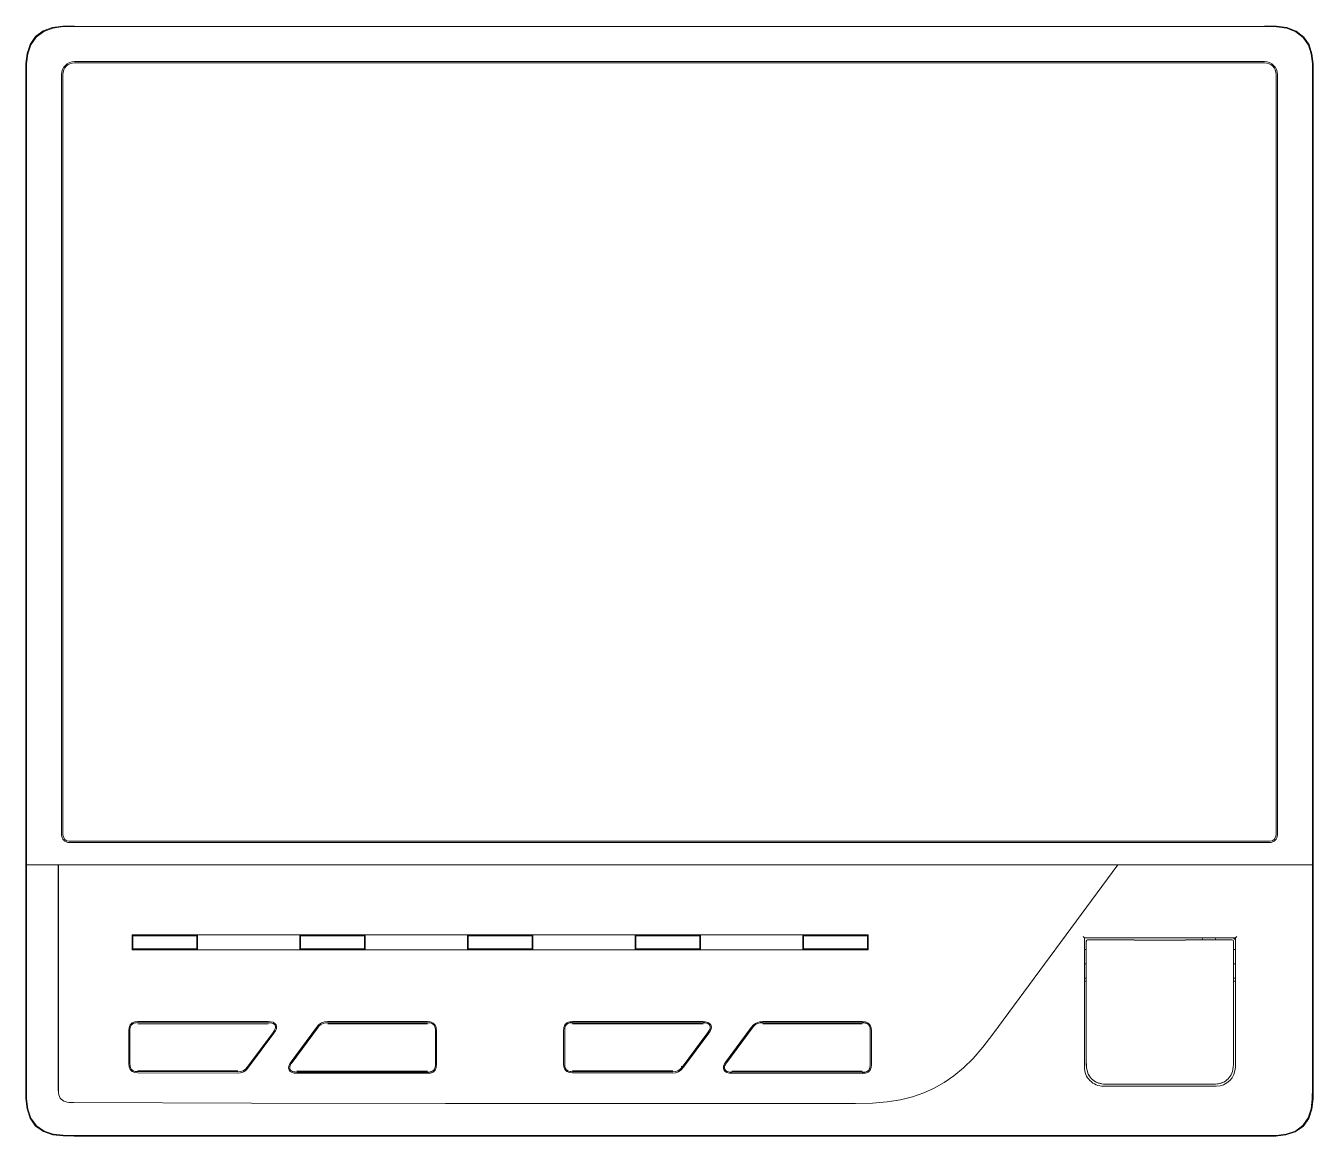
# Model space of a CAD drawing. Header units: millimetres. Extents: x 0 to 140, y -17 to 195.
# Drawn here: x 79.85 to 101.75, y 158.54 to 177.43 of the extents above; entities that cross this region are included whole.
import ezdxf

# ---------------------------------------------------------------- set-up
doc = ezdxf.new("R2010")
doc.units = ezdxf.units.MM

msp = doc.modelspace()

# ---------------------------------------------------------------- linework, layer by layer
at = {"color": 0, "linetype": 'ByBlock', "lineweight": 15}
for p, q in [((79.92, 177.114), (80.012, 177.246)), ((79.93, 177.109), (80.021, 177.239)), ((80.012, 177.246), (80.143, 177.343)), ((80.021, 177.239), (80.151, 177.333)), ((80.143, 177.343), (80.3, 177.401)), ((80.151, 177.333), (80.307, 177.391)), ((80.3, 177.401), (80.475, 177.426)), ((80.307, 177.391), (80.479, 177.416)), ((80.475, 177.426), (80.669, 177.431)), ((80.479, 177.416), (80.669, 177.42)), ((100.929, 177.42), (80.669, 177.42)), ((100.929, 177.431), (101.126, 177.426)), ((100.929, 177.42), (101.126, 177.415)), ((101.126, 177.426), (101.303, 177.4)), ((101.126, 177.415), (101.301, 177.388)), ((101.301, 177.388), (101.456, 177.329)), ((101.303, 177.4), (101.462, 177.338)), ((101.456, 177.329), (101.584, 177.232)), ((101.462, 177.338), (101.593, 177.239)), ((101.593, 177.239), (101.682, 177.106)), ((79.869, 176.959), (79.92, 177.114)), ((79.879, 176.955), (79.93, 177.109)), ((101.584, 177.232), (101.672, 177.102)), ((101.672, 177.102), (101.72, 176.951)), ((101.682, 177.106), (101.731, 176.952)), ((79.848, 176.791), (79.869, 176.959)), ((79.86, 176.789), (79.879, 176.955)), ((100.925, 176.821), (80.673, 176.821)), ((80.673, 176.799), (100.925, 176.799)), ((101.72, 176.951), (101.738, 176.787)), ((101.731, 176.952), (101.75, 176.786)), ((79.845, 176.607), (79.848, 176.791)), ((79.845, 176.607), (79.845, 163.156)), ((79.857, 176.607), (79.86, 176.789)), ((79.857, 176.607), (79.857, 163.156)), ((80.455, 176.603), (80.455, 163.668)), ((80.477, 163.668), (80.477, 176.603)), ((101.121, 176.603), (101.121, 163.668)), ((101.143, 163.668), (101.143, 176.603)), ((101.738, 176.787), (101.742, 176.607)), ((101.742, 163.156), (101.742, 176.607)), ((101.75, 176.786), (101.753, 176.607)), ((101.753, 163.156), (101.753, 176.607)), ((101.012, 163.559), (80.586, 163.559)), ((80.586, 163.538), (101.012, 163.538)), ((79.845, 159.367), (79.846, 163.159)), ((101.753, 163.156), (79.845, 163.156)), ((79.846, 163.159), (101.741, 163.156)), ((79.857, 163.159), (79.856, 159.367)), ((98.426, 163.157), (96.298, 160.275)), ((101.741, 159.365), (101.741, 163.156)), ((101.752, 163.156), (101.752, 159.365)), ((81.656, 161.969), (81.656, 161.711)), ((94.177, 161.967), (81.656, 161.969)), ((81.667, 161.731), (81.667, 161.969)), ((82.755, 161.949), (81.667, 161.949)), ((82.755, 161.731), (82.755, 161.949)), ((82.766, 161.711), (82.766, 161.969)), ((84.508, 161.969), (84.508, 161.711)), ((84.519, 161.949), (84.519, 161.731)), ((85.608, 161.949), (84.519, 161.949)), ((85.608, 161.731), (85.608, 161.949)), ((85.619, 161.711), (85.619, 161.968)), ((87.361, 161.968), (87.361, 161.711)), ((87.372, 161.948), (87.372, 161.731)), ((88.461, 161.948), (87.372, 161.948)), ((88.461, 161.731), (88.461, 161.948)), ((88.472, 161.711), (88.472, 161.968)), ((90.214, 161.968), (90.214, 161.71)), ((90.225, 161.948), (90.224, 161.73)), ((91.313, 161.948), (90.225, 161.948)), ((91.313, 161.73), (91.313, 161.948)), ((91.324, 161.71), (91.324, 161.968)), ((93.066, 161.968), (93.066, 161.71)), ((93.077, 161.948), (93.077, 161.73)), ((94.166, 161.948), (93.077, 161.948)), ((94.166, 161.73), (94.166, 161.967)), ((94.177, 161.71), (94.177, 161.967)), ((97.858, 161.917), (97.837, 161.939)), ((97.858, 159.718), (97.858, 161.917)), ((97.858, 161.917), (100.428, 161.917)), ((99.86, 161.884), (99.868, 161.917)), ((100.085, 161.89), (100.093, 161.909)), ((100.093, 161.909), (100.098, 161.917)), ((100.383, 161.917), (100.406, 161.902)), ((100.406, 161.902), (100.428, 161.884)), ((100.428, 161.917), (100.45, 161.939)), ((100.428, 161.917), (100.428, 159.718)), ((82.766, 161.711), (81.656, 161.711)), ((81.667, 161.731), (82.766, 161.731)), ((82.766, 161.711), (84.508, 161.711)), ((84.508, 161.731), (85.619, 161.731)), ((84.508, 161.711), (91.324, 161.71)), ((87.361, 161.731), (88.472, 161.731)), ((90.214, 161.73), (91.324, 161.73)), ((91.324, 161.71), (93.066, 161.71)), ((93.066, 161.73), (94.166, 161.73)), ((94.177, 161.71), (93.066, 161.71)), ((97.858, 161.715), (97.891, 161.715)), ((97.891, 159.809), (97.891, 161.862)), ((98.702, 161.884), (97.913, 161.884)), ((98.704, 161.884), (98.702, 161.884)), ((98.706, 161.882), (98.704, 161.884)), ((98.708, 161.879), (98.706, 161.882)), ((99.579, 161.879), (98.708, 161.879)), ((99.581, 161.882), (99.579, 161.879)), ((99.582, 161.883), (99.581, 161.882)), ((99.584, 161.884), (99.582, 161.883)), ((100.374, 161.884), (99.584, 161.884)), ((100.083, 161.884), (100.085, 161.89)), ((100.395, 159.809), (100.395, 161.862)), ((100.395, 161.715), (100.428, 161.715)), ((97.858, 161.476), (97.891, 161.476)), ((100.395, 161.476), (100.428, 161.476)), ((97.891, 161.232), (97.858, 161.232)), ((97.891, 161.177), (97.858, 161.177)), ((100.428, 161.231), (100.395, 161.231)), ((100.428, 161.177), (100.395, 161.177)), ((81.599, 160.336), (81.603, 160.39)), ((81.603, 160.39), (81.621, 160.435)), ((81.618, 160.362), (81.621, 160.383)), ((81.621, 160.435), (81.655, 160.469)), ((81.621, 160.383), (81.626, 160.402)), ((81.626, 160.402), (81.632, 160.418)), ((81.632, 160.418), (81.64, 160.431)), ((81.64, 160.431), (81.649, 160.441)), ((81.649, 160.441), (81.66, 160.45)), ((81.655, 160.469), (81.7, 160.486)), ((81.66, 160.45), (81.673, 160.458)), ((81.673, 160.458), (81.688, 160.464)), ((81.688, 160.464), (81.707, 160.469)), ((81.7, 160.486), (81.753, 160.49)), ((81.707, 160.469), (81.728, 160.472)), ((81.728, 160.472), (81.753, 160.473)), ((81.753, 160.491), (83.97, 160.491)), ((81.753, 160.473), (83.97, 160.472)), ((83.97, 160.452), (81.753, 160.453)), ((83.97, 160.49), (84.014, 160.488)), ((83.97, 160.472), (84.002, 160.472)), ((84.002, 160.472), (84.031, 160.467)), ((84.014, 160.488), (84.053, 160.479)), ((84.031, 160.467), (84.055, 160.458)), ((84.053, 160.479), (84.084, 160.461)), ((84.055, 160.458), (84.074, 160.445)), ((84.074, 160.445), (84.087, 160.428)), ((84.084, 160.461), (84.104, 160.436)), ((84.093, 160.384), (84.085, 160.359)), ((84.087, 160.428), (84.093, 160.407)), ((84.093, 160.407), (84.093, 160.384)), ((84.109, 160.369), (84.093, 160.332)), ((84.104, 160.436), (84.112, 160.405)), ((84.112, 160.405), (84.109, 160.369)), ((84.361, 159.808), (84.793, 160.393)), ((84.807, 160.382), (84.376, 159.797)), ((84.793, 160.392), (84.829, 160.435)), ((84.807, 160.382), (84.834, 160.414)), ((84.829, 160.435), (84.876, 160.468)), ((84.834, 160.414), (84.866, 160.442)), ((84.866, 160.442), (84.904, 160.461)), ((84.876, 160.468), (84.93, 160.485)), ((84.904, 160.461), (84.945, 160.47)), ((84.93, 160.485), (84.987, 160.49)), ((84.945, 160.47), (84.987, 160.472)), ((84.987, 160.491), (86.681, 160.491)), ((84.987, 160.472), (86.681, 160.472)), ((86.681, 160.452), (84.987, 160.452)), ((86.681, 160.49), (86.734, 160.485)), ((86.681, 160.472), (86.705, 160.471)), ((86.705, 160.471), (86.727, 160.468)), ((86.727, 160.468), (86.746, 160.463)), ((86.734, 160.485), (86.78, 160.467)), ((86.746, 160.463), (86.761, 160.457)), ((86.761, 160.457), (86.774, 160.449)), ((86.774, 160.449), (86.785, 160.44)), ((86.78, 160.467), (86.813, 160.433)), ((86.785, 160.44), (86.794, 160.429)), ((86.794, 160.429), (86.802, 160.416)), ((86.802, 160.416), (86.808, 160.401)), ((86.808, 160.401), (86.813, 160.382)), ((86.813, 160.433), (86.831, 160.388)), ((86.813, 160.382), (86.815, 160.361)), ((86.831, 160.388), (86.835, 160.336)), ((88.997, 160.336), (89.001, 160.389)), ((89.001, 160.389), (89.02, 160.434)), ((89.017, 160.361), (89.02, 160.382)), ((89.02, 160.434), (89.054, 160.468)), ((89.02, 160.382), (89.024, 160.401)), ((89.024, 160.401), (89.031, 160.417)), ((89.031, 160.417), (89.038, 160.43)), ((89.038, 160.43), (89.048, 160.44)), ((89.048, 160.44), (89.058, 160.449)), ((89.054, 160.468), (89.099, 160.485)), ((89.058, 160.449), (89.071, 160.457)), ((89.071, 160.457), (89.087, 160.463)), ((89.087, 160.463), (89.105, 160.468)), ((89.099, 160.485), (89.151, 160.489)), ((89.105, 160.468), (89.127, 160.471)), ((89.127, 160.471), (89.151, 160.472)), ((89.151, 160.49), (91.369, 160.49)), ((89.151, 160.472), (91.369, 160.472)), ((91.369, 160.452), (89.151, 160.452)), ((91.369, 160.489), (91.412, 160.487)), ((91.369, 160.472), (91.4, 160.471)), ((91.4, 160.471), (91.429, 160.467)), ((91.412, 160.487), (91.452, 160.478)), ((91.429, 160.467), (91.454, 160.458)), ((91.452, 160.478), (91.482, 160.46)), ((91.454, 160.458), (91.473, 160.444)), ((91.473, 160.444), (91.486, 160.427)), ((91.482, 160.46), (91.502, 160.435)), ((91.491, 160.383), (91.484, 160.358)), ((91.486, 160.427), (91.492, 160.406)), ((91.492, 160.406), (91.491, 160.383)), ((91.507, 160.368), (91.491, 160.331)), ((91.502, 160.435), (91.511, 160.404)), ((91.511, 160.404), (91.507, 160.368)), ((91.759, 159.807), (92.191, 160.392)), ((92.206, 160.381), (91.775, 159.796)), ((92.191, 160.391), (92.228, 160.434)), ((92.206, 160.381), (92.233, 160.413)), ((92.228, 160.434), (92.274, 160.467)), ((92.233, 160.413), (92.265, 160.441)), ((92.265, 160.441), (92.302, 160.46)), ((92.274, 160.467), (92.329, 160.485)), ((92.302, 160.46), (92.343, 160.469)), ((92.329, 160.485), (92.386, 160.489)), ((92.343, 160.469), (92.386, 160.471)), ((92.386, 160.49), (94.08, 160.49)), ((92.386, 160.471), (94.08, 160.471)), ((94.08, 160.451), (92.386, 160.451)), ((94.08, 160.489), (94.133, 160.485)), ((94.08, 160.471), (94.104, 160.47)), ((94.104, 160.47), (94.126, 160.467)), ((94.126, 160.467), (94.144, 160.463)), ((94.133, 160.485), (94.179, 160.466)), ((94.144, 160.463), (94.16, 160.456)), ((94.16, 160.456), (94.173, 160.448)), ((94.173, 160.448), (94.184, 160.439)), ((94.179, 160.466), (94.212, 160.432)), ((94.184, 160.439), (94.193, 160.429)), ((94.193, 160.429), (94.2, 160.416)), ((94.2, 160.416), (94.207, 160.4)), ((94.207, 160.4), (94.211, 160.382)), ((94.211, 160.382), (94.214, 160.36)), ((94.212, 160.432), (94.23, 160.387)), ((94.23, 160.387), (94.234, 160.335)), ((81.599, 159.775), (81.599, 160.337)), ((81.617, 160.337), (81.618, 160.362)), ((81.617, 160.337), (81.618, 159.775)), ((84.053, 160.308), (83.615, 159.716)), ((84.068, 160.296), (83.638, 159.714)), ((84.071, 160.333), (84.053, 160.308)), ((84.093, 160.332), (84.068, 160.296)), ((84.085, 160.359), (84.071, 160.333)), ((86.815, 160.361), (86.816, 160.337)), ((86.816, 160.337), (86.816, 159.765)), ((86.835, 160.337), (86.835, 159.765)), ((88.997, 159.774), (88.997, 160.336)), ((89.016, 160.336), (89.017, 160.361)), ((89.016, 160.336), (89.016, 159.774)), ((91.452, 160.307), (91.014, 159.715)), ((91.467, 160.296), (91.036, 159.713)), ((91.47, 160.332), (91.452, 160.307)), ((91.491, 160.331), (91.467, 160.295)), ((91.484, 160.358), (91.47, 160.332)), ((94.214, 160.36), (94.215, 160.336)), ((94.215, 160.336), (94.214, 159.764)), ((94.234, 160.336), (94.234, 159.764)), ((96.298, 160.275), (96.13, 160.055)), ((96.13, 160.055), (95.966, 159.866)), ((81.602, 159.722), (81.599, 159.774)), ((81.62, 159.677), (81.602, 159.722)), ((81.619, 159.75), (81.618, 159.775)), ((81.622, 159.729), (81.619, 159.75)), ((81.626, 159.711), (81.622, 159.729)), ((81.632, 159.695), (81.626, 159.711)), ((83.583, 159.682), (83.615, 159.716)), ((83.638, 159.714), (83.601, 159.67)), ((84.317, 159.7), (84.32, 159.735)), ((84.32, 159.735), (84.336, 159.772)), ((84.336, 159.772), (84.361, 159.808)), ((84.336, 159.702), (84.337, 159.722)), ((84.337, 159.722), (84.344, 159.743)), ((84.344, 159.743), (84.35, 159.757)), ((84.35, 159.757), (84.358, 159.77)), ((84.358, 159.77), (84.367, 159.783)), ((84.367, 159.783), (84.376, 159.797)), ((86.812, 159.719), (86.807, 159.701)), ((86.815, 159.741), (86.812, 159.719)), ((86.831, 159.711), (86.812, 159.666)), ((86.816, 159.765), (86.815, 159.741)), ((86.835, 159.765), (86.831, 159.711)), ((89.001, 159.721), (88.997, 159.774)), ((89.019, 159.676), (89.001, 159.721)), ((89.017, 159.75), (89.016, 159.774)), ((89.02, 159.728), (89.017, 159.75)), ((89.025, 159.71), (89.02, 159.728)), ((89.031, 159.694), (89.025, 159.71)), ((90.982, 159.681), (91.014, 159.715)), ((90.999, 159.725), (91.006, 159.734)), ((91.036, 159.713), (90.999, 159.669)), ((91.007, 159.719), (91.014, 159.729)), ((91.715, 159.699), (91.719, 159.734)), ((91.719, 159.734), (91.735, 159.771)), ((91.735, 159.771), (91.759, 159.807)), ((91.735, 159.701), (91.736, 159.721)), ((91.736, 159.721), (91.742, 159.743)), ((91.742, 159.743), (91.749, 159.756)), ((91.749, 159.756), (91.756, 159.769)), ((91.756, 159.769), (91.765, 159.782)), ((91.765, 159.782), (91.775, 159.796)), ((94.21, 159.718), (94.206, 159.7)), ((94.213, 159.74), (94.21, 159.718)), ((94.229, 159.71), (94.211, 159.665)), ((94.214, 159.764), (94.213, 159.74)), ((94.234, 159.764), (94.229, 159.71)), ((95.966, 159.866), (95.803, 159.706)), ((97.891, 159.809), (97.892, 159.76)), ((97.891, 159.809), (97.891, 159.76)), ((97.891, 159.76), (97.895, 159.716)), ((97.892, 159.76), (97.895, 159.716)), ((97.895, 159.716), (97.901, 159.677)), ((97.895, 159.716), (97.901, 159.677)), ((100.391, 159.716), (100.385, 159.677)), ((100.394, 159.76), (100.391, 159.716)), ((100.395, 159.809), (100.394, 159.76)), ((81.654, 159.643), (81.62, 159.677)), ((81.64, 159.682), (81.632, 159.695)), ((81.649, 159.672), (81.64, 159.682)), ((81.66, 159.663), (81.649, 159.672)), ((81.699, 159.625), (81.654, 159.643)), ((81.672, 159.655), (81.66, 159.663)), ((81.688, 159.648), (81.672, 159.655)), ((81.707, 159.644), (81.688, 159.648)), ((81.752, 159.62), (81.699, 159.625)), ((81.728, 159.641), (81.707, 159.644)), ((81.752, 159.64), (81.728, 159.641)), ((81.752, 159.657), (83.455, 159.653)), ((81.752, 159.647), (83.455, 159.643)), ((83.455, 159.635), (81.752, 159.64)), ((83.443, 159.615), (81.752, 159.62)), ((83.5, 159.62), (83.443, 159.616)), ((83.455, 159.635), (83.501, 159.64)), ((83.554, 159.637), (83.5, 159.62)), ((83.501, 159.64), (83.545, 159.656)), ((83.545, 159.656), (83.583, 159.682)), ((83.601, 159.67), (83.554, 159.637)), ((84.325, 159.669), (84.317, 159.7)), ((84.345, 159.643), (84.325, 159.669)), ((84.34, 159.683), (84.336, 159.702)), ((84.35, 159.666), (84.34, 159.683)), ((84.376, 159.625), (84.345, 159.643)), ((84.365, 159.653), (84.35, 159.666)), ((84.384, 159.643), (84.365, 159.653)), ((84.415, 159.616), (84.376, 159.625)), ((84.406, 159.637), (84.384, 159.643)), ((84.431, 159.634), (84.406, 159.637)), ((84.459, 159.614), (84.415, 159.616)), ((84.459, 159.633), (84.431, 159.634)), ((84.459, 159.651), (86.681, 159.648)), ((84.459, 159.641), (86.681, 159.638)), ((86.681, 159.631), (84.459, 159.633)), ((86.681, 159.611), (84.459, 159.613)), ((86.705, 159.631), (86.681, 159.631)), ((86.733, 159.615), (86.681, 159.612)), ((86.727, 159.634), (86.705, 159.631)), ((86.745, 159.639), (86.727, 159.634)), ((86.778, 159.633), (86.733, 159.615)), ((86.76, 159.645), (86.745, 159.639)), ((86.773, 159.653), (86.76, 159.645)), ((86.784, 159.662), (86.773, 159.653)), ((86.812, 159.666), (86.778, 159.633)), ((86.793, 159.672), (86.784, 159.662)), ((86.801, 159.685), (86.793, 159.672)), ((86.807, 159.701), (86.801, 159.685)), ((89.052, 159.642), (89.019, 159.676)), ((89.039, 159.682), (89.031, 159.694)), ((89.048, 159.671), (89.039, 159.682)), ((89.058, 159.662), (89.048, 159.671)), ((89.098, 159.624), (89.052, 159.642)), ((89.071, 159.654), (89.058, 159.662)), ((89.087, 159.648), (89.071, 159.654)), ((89.105, 159.643), (89.087, 159.648)), ((89.151, 159.619), (89.098, 159.624)), ((89.127, 159.64), (89.105, 159.643)), ((89.151, 159.639), (89.127, 159.64)), ((89.151, 159.657), (90.854, 159.652)), ((89.151, 159.646), (90.854, 159.642)), ((90.854, 159.634), (89.151, 159.639)), ((90.842, 159.615), (89.151, 159.619)), ((90.899, 159.619), (90.842, 159.615)), ((90.854, 159.634), (90.9, 159.64)), ((90.953, 159.636), (90.899, 159.619)), ((90.9, 159.64), (90.943, 159.656)), ((90.943, 159.656), (90.982, 159.681)), ((90.999, 159.669), (90.953, 159.636)), ((91.724, 159.668), (91.715, 159.699)), ((91.744, 159.642), (91.724, 159.668)), ((91.739, 159.682), (91.735, 159.701)), ((91.749, 159.665), (91.739, 159.682)), ((91.774, 159.624), (91.744, 159.642)), ((91.764, 159.652), (91.749, 159.665)), ((91.782, 159.642), (91.764, 159.652)), ((91.813, 159.615), (91.774, 159.624)), ((91.804, 159.636), (91.782, 159.642)), ((91.829, 159.633), (91.804, 159.636)), ((91.857, 159.613), (91.813, 159.615)), ((91.857, 159.632), (91.829, 159.633)), ((91.857, 159.65), (94.08, 159.647)), ((91.857, 159.64), (94.08, 159.637)), ((94.08, 159.63), (91.857, 159.632)), ((94.079, 159.61), (91.857, 159.613)), ((94.132, 159.614), (94.079, 159.611)), ((94.104, 159.631), (94.08, 159.63)), ((94.125, 159.633), (94.104, 159.631)), ((94.144, 159.638), (94.125, 159.633)), ((94.177, 159.632), (94.132, 159.614)), ((94.159, 159.644), (94.144, 159.638)), ((94.172, 159.652), (94.159, 159.644)), ((94.183, 159.661), (94.172, 159.652)), ((94.211, 159.665), (94.177, 159.632)), ((94.192, 159.671), (94.183, 159.661)), ((94.199, 159.684), (94.192, 159.671)), ((94.206, 159.7), (94.199, 159.684)), ((95.639, 159.571), (95.473, 159.457)), ((95.803, 159.706), (95.639, 159.571)), ((97.901, 159.677), (97.909, 159.644)), ((97.901, 159.677), (97.909, 159.644)), ((97.909, 159.644), (97.919, 159.615)), ((97.919, 159.615), (97.931, 159.588)), ((97.931, 159.589), (97.946, 159.564)), ((97.931, 159.588), (97.945, 159.564)), ((97.945, 159.564), (97.962, 159.54)), ((97.946, 159.564), (97.962, 159.541)), ((97.962, 159.541), (97.981, 159.52)), ((97.962, 159.54), (97.98, 159.519)), ((97.98, 159.519), (98.001, 159.5)), ((97.981, 159.52), (98.001, 159.501)), ((98.001, 159.501), (98.023, 159.484)), ((98.001, 159.5), (98.023, 159.484)), ((100.285, 159.5), (100.263, 159.484)), ((100.306, 159.519), (100.285, 159.5)), ((100.324, 159.54), (100.306, 159.519)), ((100.34, 159.563), (100.324, 159.54)), ((100.355, 159.588), (100.34, 159.563)), ((100.367, 159.615), (100.355, 159.588)), ((100.377, 159.644), (100.367, 159.615)), ((100.385, 159.677), (100.377, 159.644)), ((79.848, 159.18), (79.845, 159.367)), ((79.856, 159.367), (79.86, 159.175)), ((80.401, 159.316), (80.404, 159.278)), ((80.404, 159.278), (80.409, 159.245)), ((95.124, 159.28), (94.934, 159.213)), ((95.302, 159.361), (95.124, 159.28)), ((95.473, 159.457), (95.302, 159.361)), ((98.023, 159.484), (98.046, 159.469)), ((98.046, 159.469), (98.092, 159.448)), ((98.071, 159.457), (98.046, 159.469)), ((98.098, 159.446), (98.071, 159.457)), ((98.092, 159.448), (98.15, 159.433)), ((98.098, 159.446), (98.116, 159.441)), ((98.127, 159.438), (98.116, 159.441)), ((98.127, 159.438), (98.149, 159.433)), ((98.149, 159.433), (98.158, 159.432)), ((98.15, 159.433), (98.214, 159.426)), ((98.158, 159.432), (98.186, 159.428)), ((100.101, 159.391), (98.185, 159.391)), ((98.186, 159.428), (98.193, 159.427)), ((98.193, 159.427), (98.232, 159.425)), ((98.214, 159.426), (98.274, 159.424)), ((98.232, 159.425), (98.274, 159.424)), ((98.274, 159.424), (100.011, 159.424)), ((100.01, 159.424), (100.078, 159.425)), ((100.011, 159.424), (100.052, 159.424)), ((100.052, 159.424), (100.091, 159.427)), ((100.072, 159.425), (100.136, 159.433)), ((100.078, 159.425), (100.14, 159.433)), ((100.091, 159.427), (100.126, 159.431)), ((100.126, 159.431), (100.158, 159.437)), ((100.136, 159.433), (100.195, 159.448)), ((100.14, 159.433), (100.194, 159.448)), ((100.158, 159.437), (100.187, 159.446)), ((100.187, 159.446), (100.215, 159.456)), ((100.194, 159.448), (100.24, 159.469)), ((100.215, 159.456), (100.24, 159.469)), ((100.263, 159.484), (100.24, 159.469)), ((101.737, 159.176), (101.741, 159.365)), ((101.752, 159.365), (101.749, 159.175)), ((79.868, 159.009), (79.848, 159.18)), ((79.86, 159.175), (79.88, 159.003)), ((80.409, 159.245), (80.419, 159.216)), ((80.419, 159.216), (80.432, 159.191)), ((80.432, 159.191), (80.449, 159.17)), ((80.449, 159.17), (80.468, 159.152)), ((80.468, 159.152), (80.491, 159.139)), ((80.491, 159.139), (80.516, 159.129)), ((80.516, 159.129), (80.547, 159.121)), ((80.547, 159.121), (80.582, 159.116)), ((80.582, 159.116), (80.621, 159.114)), ((80.621, 159.114), (80.664, 159.113)), ((83.687, 159.103), (80.664, 159.113)), ((83.687, 159.103), (86.985, 159.099)), ((86.985, 159.099), (90.541, 159.098)), ((90.541, 159.098), (93.965, 159.098)), ((94.252, 159.103), (93.965, 159.098)), ((94.504, 159.124), (94.252, 159.103)), ((94.73, 159.161), (94.504, 159.124)), ((94.934, 159.213), (94.73, 159.161)), ((101.718, 159.007), (101.737, 159.176)), ((101.749, 159.175), (101.728, 159.001)), ((79.92, 158.85), (79.868, 159.009)), ((79.88, 159.003), (79.933, 158.848)), ((80.013, 158.715), (79.92, 158.85)), ((79.933, 158.848), (80.026, 158.718)), ((101.577, 158.721), (101.668, 158.852)), ((101.675, 158.842), (101.58, 158.708)), ((101.668, 158.852), (101.718, 159.007)), ((101.728, 159.001), (101.675, 158.842)), ((80.147, 158.62), (80.013, 158.715)), ((80.026, 158.718), (80.157, 158.627)), ((80.305, 158.567), (80.147, 158.62)), ((80.157, 158.627), (80.311, 158.577)), ((101.445, 158.615), (101.286, 158.563)), ((101.292, 158.576), (101.448, 158.628)), ((101.58, 158.708), (101.445, 158.615)), ((101.448, 158.628), (101.577, 158.721)), ((80.479, 158.546), (80.305, 158.567)), ((80.311, 158.577), (80.481, 158.557)), ((80.669, 158.543), (80.479, 158.546)), ((80.481, 158.557), (80.668, 158.554)), ((80.669, 158.554), (100.928, 158.552)), ((100.928, 158.541), (80.669, 158.543)), ((100.928, 158.552), (101.12, 158.555)), ((101.115, 158.544), (100.928, 158.541)), ((101.286, 158.563), (101.115, 158.544)), ((101.12, 158.555), (101.292, 158.576))]:
    msp.add_line(p, q, dxfattribs=at)
msp.add_line((80.401, 159.316), (80.401, 163.156))
for centre, radius, start, end in [((80.673, 176.603), 0.218, 90, 180), ((80.673, 176.603), 0.196, 90, 180), ((100.925, 176.603), 0.218, 0, 90), ((100.925, 176.603), 0.196, 0, 90), ((80.586, 163.668), 0.131, 180, 270), ((80.586, 163.668), 0.109, 180, 270), ((101.012, 163.668), 0.131, 270, 0), ((101.012, 163.668), 0.109, 270, 0), ((97.913, 161.862), 0.0218, 89.9915, 179.9915), ((100.374, 161.862), 0.0218, 359.9915, 89.9915), ((98.185, 159.718), 0.327, 179.9915, 269.9935), ((100.101, 159.718), 0.327, 269.9935, 359.9915)]:
    msp.add_arc(centre, radius, start, end, dxfattribs=at)

doc.saveas('drawing.dxf')
